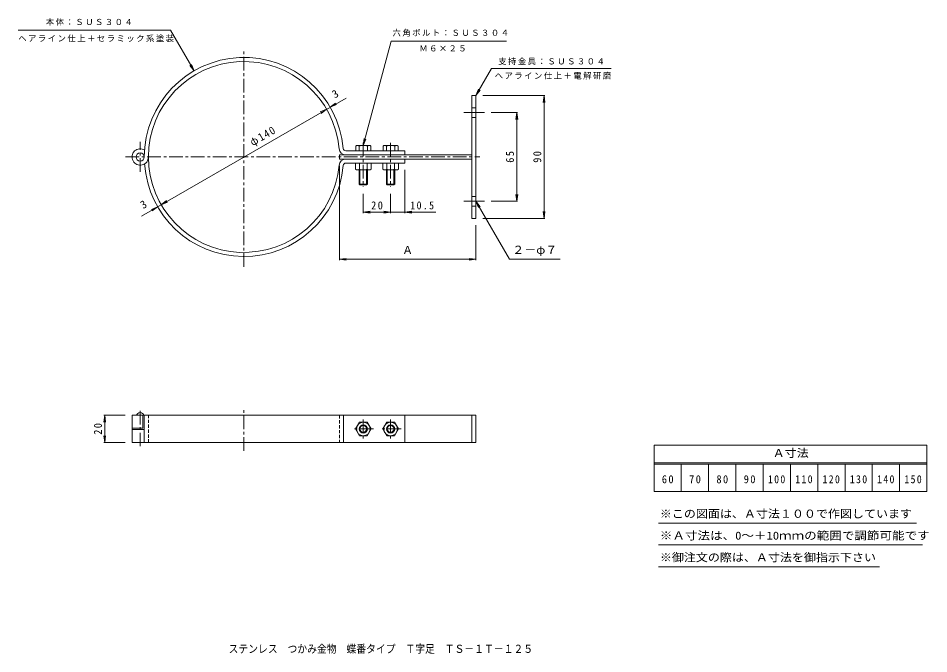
# Model space of a CAD drawing. Units: millimetres, scale not verified. Extents: x -314 to 354, y -272 to 195.
import ezdxf
from ezdxf.enums import TextEntityAlignment as Align

# ---------------------------------------------------------------- set-up
doc = ezdxf.new("R2010")
doc.units = ezdxf.units.MM
doc.header["$LTSCALE"] = 2
doc.linetypes.add('CHAIN1', pattern=[8, 5, -1, 1, -1])
doc.linetypes.add('DASHED1', pattern=[1.8, 1.2, -0.6])
for name, color, linetype, lineweight in [('D-0', 3, 'Continuous', 9), ('D-2', 4, 'Continuous', 9), ('D-4', 7, 'Continuous', 9), ('D-9', 2, 'Continuous', 9), ('D-E', 7, 'Continuous', 9)]:
    doc.layers.add(name, color=color, linetype=linetype, lineweight=lineweight)
doc.layers.add('F-5', color=2, linetype='Continuous')
doc.styles.add('ＭＳ ゴシック', font='')
doc.styles.get('ＭＳ ゴシック').set_extended_font_data('MS Gothic')

msp = doc.modelspace()

# ---------------------------------------------------------------- linework, layer by layer
at = {"layer": 'D-0', "linetype": 'CHAIN1'}
for p, q in [((-148.135, 12.113), (-148.135, 170.766)), ((-224.135, 81.872), (-224.135, 103.728)), ((-234.924, 92.73), (24.791, 92.73)), ((-224.135, -119.472), (-224.135, -91.925)), ((-148.135, -122.834), (-148.135, -91.001))]:
    msp.add_line(p, q, dxfattribs=at)
at = {"layer": 'D-0'}
for p, q in [((-73.417, 97.23), (-30.135, 97.23)), ((-30.135, 94.23), (-30.135, 97.23)), ((-73.417, 88.23), (-30.135, 88.23)), ((-30.135, 88.23), (-30.135, 91.23)), ((-230.135, -116.73), (-230.135, -96.73)), ((-222.135, -106.23), (-222.135, -96.73)), ((-221.135, -116.73), (-221.135, -96.73)), ((-75.135, -116.73), (-75.135, -96.73)), ((-230.135, -106.23), (-222.135, -106.23)), ((-230.135, -107.23), (-221.135, -107.23)), ((-230.135, -116.73), (-30.135, -116.73))]:
    msp.add_line(p, q, dxfattribs=at)
at = {"layer": 'D-0', "linetype": 'DASHED1'}
for p, q in [((-218.135, -116.73), (-218.135, -96.73)), ((-78.135, -96.73), (-78.135, -116.73))]:
    msp.add_line(p, q, dxfattribs=at)
at = {"layer": 'D-0'}
msp.add_lwpolyline([(-230.135, -96.73), (-30.135, -96.73), (-30.135, -116.73)], dxfattribs=at)
msp.add_circle((-224.135, 92.73), 3, dxfattribs=at)
for centre, radius, start, end in [((-148.135, 92.73), 73, 4.97189, 180), ((-148.135, 92.73), 70, 4.97188, 180), ((-224.135, 92.73), 6, 57.00577, 0), ((-73.417, 99.23), 5, 184.97186, 270), ((-73.417, 99.23), 2, 184.97186, 270), ((-148.135, 92.73), 73, 183.99782, 355.02815), ((-148.135, 92.73), 70, 180, 355.02815), ((-73.417, 86.23), 5, 90, 175.02814), ((-73.417, 86.23), 2, 90, 175.02814), ((-224.135, -97.62), 2.891, 17.94525, 162.05473)]:
    msp.add_arc(centre, radius, start, end, dxfattribs=at)
at = {"layer": 'D-2'}
for p, q in [((-66.16, 100.75), (-66.16, 97.23)), ((-56.373, 101.23), (-64.898, 101.23)), ((-63.635, 100.75), (-63.635, 97.23)), ((-57.635, 100.75), (-57.635, 97.23)), ((-55.11, 100.75), (-55.11, 97.23)), ((-46.16, 100.75), (-46.16, 97.23)), ((-36.373, 101.23), (-44.898, 101.23)), ((-43.635, 100.75), (-43.635, 97.23)), ((-37.635, 100.75), (-37.635, 97.23)), ((-35.11, 100.75), (-35.11, 97.23)), ((-66.385, 83.72), (-66.385, 88.23)), ((-63.498, 83.72), (-63.498, 88.23)), ((-57.772, 83.72), (-57.772, 88.23)), ((-54.885, 83.72), (-54.885, 88.23)), ((-46.385, 83.72), (-46.385, 88.23)), ((-43.498, 83.72), (-43.498, 88.23)), ((-37.772, 83.72), (-37.772, 88.23)), ((-34.885, 83.72), (-34.885, 88.23)), ((-56.329, 83.23), (-64.942, 83.23)), ((-63.635, 83.23), (-63.635, 72.771)), ((-63.094, 83.23), (-63.094, 72.23)), ((-58.177, 83.23), (-58.177, 72.23)), ((-57.635, 83.23), (-57.635, 72.771)), ((-36.329, 83.23), (-44.942, 83.23)), ((-43.635, 83.23), (-43.635, 72.771)), ((-43.094, 83.23), (-43.094, 72.23)), ((-38.177, 83.23), (-38.177, 72.23)), ((-37.635, 83.23), (-37.635, 72.771)), ((-66.385, -106.73), (-63.498, -101.73)), ((-63.498, -101.73), (-57.772, -101.73)), ((-54.885, -106.73), (-57.772, -101.73)), ((-54.885, -106.73), (-57.772, -111.73)), ((-46.385, -106.73), (-43.498, -101.73)), ((-43.498, -101.73), (-37.772, -101.73)), ((-34.885, -106.73), (-37.772, -101.73)), ((-34.885, -106.73), (-37.772, -111.73))]:
    msp.add_line(p, q, dxfattribs=at)
at = {"layer": 'D-2', "linetype": 'CHAIN1'}
for p, q in [((-60.635, 103.036), (-60.635, 70.721)), ((-40.635, 103.036), (-40.635, 70.721)), ((-60.635, -99.791), (-60.635, -114.005)), ((-40.635, -99.791), (-40.635, -114.005)), ((-53.097, -106.73), (-68.665, -106.73)), ((-32.835, -106.73), (-48.02, -106.73))]:
    msp.add_line(p, q, dxfattribs=at)
at = {"layer": 'D-2'}
for points in [[(-58.177, 72.23), (-57.635, 72.771), (-63.635, 72.771), (-63.094, 72.23)], [(-38.177, 72.23), (-37.635, 72.771), (-43.635, 72.771), (-43.094, 72.23)]]:
    msp.add_lwpolyline(points, close=True, dxfattribs=at)
for points in [[(-66.385, -106.73), (-63.498, -111.73), (-57.772, -111.73)], [(-46.385, -106.73), (-43.498, -111.73), (-37.772, -111.73)]]:
    msp.add_lwpolyline(points, dxfattribs=at)
for centre, radius in [((-60.612, -106.73), 5), ((-60.635, -106.73), 3), ((-60.635, -106.73), 2.458), ((-40.612, -106.73), 5), ((-40.635, -106.73), 3), ((-40.635, -106.73), 2.458)]:
    msp.add_circle(centre, radius, dxfattribs=at)
for centre, radius, start, end in [((-64.898, 99.33), 1.9, 48.35789, 131.64212), ((-60.635, 91.616), 9.613, 71.81625, 108.18375), ((-56.373, 99.33), 1.9, 48.35788, 131.64211), ((-44.898, 99.33), 1.9, 48.35789, 131.64212), ((-40.635, 91.616), 9.613, 71.81625, 108.18375), ((-36.373, 99.33), 1.9, 48.35788, 131.64211), ((-64.942, 85.598), 2.368, 232.44278, 307.55722), ((-60.635, 91.828), 8.598, 250.548, 289.452), ((-56.329, 85.598), 2.368, 232.44278, 307.55722), ((-44.942, 85.598), 2.368, 232.44278, 307.55722), ((-40.635, 91.828), 8.598, 250.548, 289.452), ((-36.329, 85.598), 2.368, 232.44278, 307.55722)]:
    msp.add_arc(centre, radius, start, end, dxfattribs=at)
at = {"layer": 'D-4'}
for p, q in [((-223.233, 49.372), (-73.244, 135.968)), ((26.865, 137.73), (72.465, 137.73)), ((71.865, 137.73), (71.212, 132.772)), ((71.865, 47.73), (71.865, 137.73)), ((71.865, 137.73), (72.518, 132.772)), ((-87.513, 127.73), (-92.134, 125.816)), ((-87.513, 127.73), (-91.481, 124.685)), ((-84.915, 129.23), (-80.949, 132.273)), ((-84.915, 129.23), (-80.296, 131.143)), ((33.12, 125.23), (52.465, 125.23)), ((51.865, 125.23), (51.212, 120.273)), ((51.865, 60.23), (51.865, 125.23)), ((51.865, 125.23), (52.518, 120.273)), ((-78.135, 86.23), (-78.135, 17.13)), ((-30.135, 83.23), (-30.135, 51.63)), ((-208.757, 57.73), (-204.79, 60.773)), ((-60.635, 65.721), (-60.635, 51.63)), ((-40.635, 65.721), (-40.635, 51.63)), ((33.12, 60.23), (52.465, 60.23)), ((51.865, 60.23), (51.212, 65.187)), ((51.865, 60.23), (52.518, 65.187)), ((-211.355, 56.23), (-215.322, 53.186)), ((-208.757, 57.73), (-204.138, 59.643)), ((-60.635, 52.23), (-55.678, 52.882)), ((-60.635, 52.23), (-55.678, 51.577)), ((-60.635, 52.23), (-7.525, 52.23)), ((-40.635, 52.23), (-45.592, 52.882)), ((-40.635, 52.23), (-45.592, 51.577)), ((-30.135, 52.23), (-25.178, 52.882)), ((-30.135, 52.23), (-25.178, 51.577)), ((26.865, 47.73), (72.465, 47.73)), ((71.865, 47.73), (71.212, 52.687)), ((71.865, 47.73), (72.518, 52.687)), ((21.865, 42.73), (21.865, 17.13)), ((-78.135, 17.73), (-73.178, 18.382)), ((-78.135, 17.73), (21.865, 17.73)), ((-78.135, 17.73), (-73.178, 17.077)), ((21.865, 17.73), (16.908, 18.382)), ((21.865, 17.73), (16.908, 17.077)), ((-250.135, -96.73), (-250.788, -101.687)), ((-235.135, -96.73), (-250.735, -96.73)), ((-250.135, -116.73), (-250.135, -96.73)), ((-250.135, -96.73), (-249.483, -101.687)), ((-250.135, -116.73), (-250.788, -111.773)), ((-250.135, -116.73), (-249.483, -111.773)), ((-235.135, -116.73), (-250.735, -116.73)), ((152.432, -118.622), (152.432, -152.622)), ((152.432, -118.622), (352.432, -118.622)), ((352.432, -118.622), (352.432, -152.622)), ((152.432, -131.622), (352.432, -131.622)), ((152.432, -132.622), (352.432, -132.622)), ((172.432, -132.622), (172.432, -152.622)), ((192.432, -132.622), (192.432, -152.622)), ((212.432, -132.622), (212.432, -152.622)), ((232.432, -132.622), (232.432, -152.622)), ((252.432, -132.622), (252.432, -152.622)), ((272.432, -132.622), (272.432, -152.622)), ((292.432, -132.622), (292.432, -152.622)), ((312.432, -132.622), (312.432, -152.622)), ((332.432, -132.622), (332.432, -152.622)), ((152.432, -152.622), (352.432, -152.622)), ((155.648, -175.771), (344.717, -175.771)), ((155.648, -191.771), (349.217, -191.771)), ((155.648, -207.771), (317.717, -207.771))]:
    msp.add_line(p, q, dxfattribs=at)
msp.add_lwpolyline([(-208.757, 57.73), (-211.355, 56.23), (-215.974, 54.316)], dxfattribs=at)
at = {"layer": 'D-9'}
for p, q in [((18.865, 137.73), (21.865, 137.73)), ((21.865, 137.73), (21.865, 47.73)), ((18.865, 128.73), (21.865, 128.73)), ((13.056, 125.23), (28.12, 125.23)), ((18.865, 121.73), (21.865, 121.73)), ((-78.135, 94.23), (-78.135, 91.23)), ((-78.135, 94.23), (18.865, 94.23)), ((-78.135, 91.23), (18.865, 91.23)), ((13.056, 60.23), (28.12, 60.23)), ((18.865, 63.73), (21.865, 63.73)), ((18.865, 56.73), (21.865, 56.73)), ((-30.135, -96.73), (21.865, -96.73)), ((18.865, -96.73), (18.865, -116.73)), ((21.865, -96.73), (21.865, -116.73)), ((-30.135, -116.73), (21.865, -116.73))]:
    msp.add_line(p, q, dxfattribs=at)
msp.add_lwpolyline([(18.865, 137.73), (18.865, 47.73), (21.865, 47.73)], dxfattribs=at)
at = {"layer": 'D-E'}
for p, q in [((-184.635, 155.949), (-186.549, 160.569)), ((-184.635, 155.949), (-187.679, 159.916)), ((21.865, 137.73), (33.412, 157.73)), ((33.412, 157.73), (121.088, 157.73)), ((21.865, 137.73), (23.778, 142.349)), ((21.865, 137.73), (24.909, 141.696)), ((-60.635, 101.23), (-59.983, 106.187)), ((-60.635, 101.23), (-58.722, 105.849)), ((21.865, 60.23), (24.909, 56.263)), ((21.865, 60.23), (23.778, 55.61))]:
    msp.add_line(p, q, dxfattribs=at)
for points in [[(-184.635, 155.949), (-201.829, 185.73), (-313.549, 185.73)], [(-60.635, 101.23), (-40.137, 177.73), (44.413, 177.73)], [(21.865, 60.23), (46.402, 17.73), (83.585, 17.73)]]:
    msp.add_lwpolyline(points, dxfattribs=at)

# ---------------------------------------------------------------- texts
at = {"layer": 'D-4', "color": 2, "style": 'ＭＳ ゴシック'}
for p in [(-80.634, 134.011), (-221.132, 52.895)]:
    msp.add_text('3', height=5.865, rotation=30, dxfattribs=at).set_placement(p, align=Align.BOTTOM_LEFT)
msp.add_text('Ａ', height=5.865, dxfattribs=at).set_placement((-32.135, 19.73), align=Align.BOTTOM_LEFT)
for s, width, p in [('２－φ７', 1.1, (48.519, 19.908)), ('Ａ寸法', 1.1, (239.432, -129.122)), ('※この図面は、Ａ寸法１００で作図しています', 1.1, (156.717, -173.637)), ('※Ａ寸法は、0～＋10ｍｍの範囲で調節可能です', 1.15, (156.717, -189.637)), ('※御注文の際は、Ａ寸法を御指示下さい', 1.1, (156.717, -205.637))]:
    msp.add_text(s, height=5.865, dxfattribs=dict(at, width=width)).set_placement(p, align=Align.BOTTOM_LEFT)
at = {"layer": 'D-4', "color": 2, "char_height": 5.865, "attachment_point": 7, "style": 'ＭＳ ゴシック'}
for s, insert, rotation in [('\\T1.21;\\W0.95;φ140', (-140.94, 99.193), 30), ('\\T1.27;\\W0.95;65', (49.865, 88.48), 90), ('\\T1.27;\\W0.95;90', (69.865, 88.48), 90), ('\\T1.27;\\W0.95;20', (-252.135, -110.98), 90)]:
    msp.add_mtext(s, dxfattribs=dict(at, insert=insert, rotation=rotation))
for s, insert in [('\\T1.27;\\W0.95;20', (-54.885, 54.23)), ('\\T1.28;\\W0.9;10.5', (-26.163, 54.23)), ('\\T1.27;\\W0.95;60', (158.182, -146.622)), ('\\T1.27;\\W0.95;70', (178.182, -146.622)), ('\\T1.27;\\W0.95;80', (198.182, -146.622)), ('\\T1.27;\\W0.95;90', (218.182, -146.622)), ('\\T1.27;\\W0.9;100', (235.932, -146.622)), ('\\T1.27;\\W0.9;110', (255.932, -146.622)), ('\\T1.27;\\W0.9;120', (275.932, -146.622)), ('\\T1.27;\\W0.9;130', (295.932, -146.622)), ('\\T1.27;\\W0.9;140', (315.932, -146.622)), ('\\T1.27;\\W0.9;150', (335.932, -146.622))]:
    msp.add_mtext(s, dxfattribs=dict(at, insert=insert))
at = {"layer": 'D-E', "char_height": 4.399, "attachment_point": 7, "style": 'ＭＳ ゴシック'}
for s, insert in [('\\T1.17;本体：ＳＵＳ３０４', (-293.333, 188.992)), ('\\T1.17;ヘアライン仕上＋セラミック系塗装', (-313.549, 176.958)), ('\\T1.17;六角ボルト：ＳＵＳ３０４', (-39.229, 181.058)), ('\\T1.17;Ｍ６×２５', (-19.628, 170.069)), ('\\T1.17;支持金具：ＳＵＳ３０４', (38.235, 160.086)), ('\\T1.17;ヘアライン仕上＋電解研磨', (35.632, 149.578))]:
    msp.add_mtext(s, dxfattribs=dict(at, insert=insert))
at = {"layer": 'F-5', "style": 'ＭＳ ゴシック', "width": 0.9}
msp.add_text('ステンレス\u3000つかみ金物\u3000蝶番タイプ\u3000Ｔ字足\u3000ＴＳ－１Ｔ－１２５', height=5.865, dxfattribs=at).set_placement((-159.376, -272.734), align=Align.BOTTOM_LEFT)

doc.saveas('drawing.dxf')
